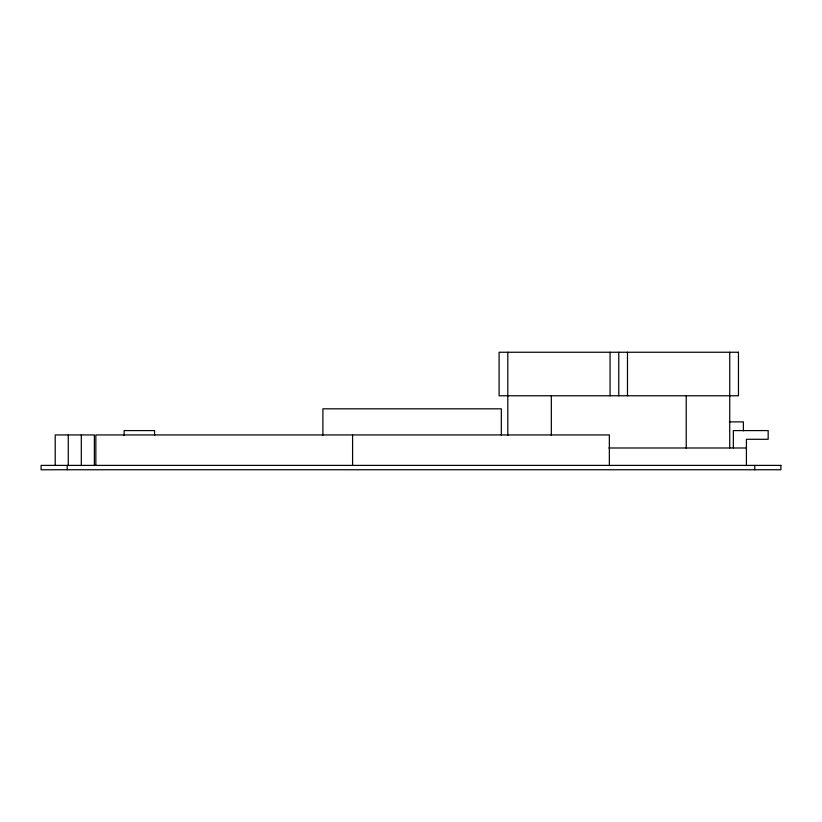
<?xml version="1.0" encoding="UTF-8"?>
<svg xmlns="http://www.w3.org/2000/svg" width="822" height="822" viewBox="0 0 822 822"><rect width="100%" height="100%" fill="white"/><g stroke="black" fill="none" stroke-linecap="round" stroke-linejoin="round"><path stroke-width="1.23" d="M729.32 421.881L743.376 421.881L743.376 430.841M608.876 447.99L746.417 447.99M754.791 465.396L754.791 469.752M746.417 465.396L746.417 439.287L768.169 439.287L768.169 430.584L733.358 430.584L733.358 447.99M729.741 352.248L729.741 448.247M686.226 395.772L686.226 448.247M627.484 352.248L627.484 395.772M618.771 352.248L618.771 395.772M610.068 352.248L610.068 395.772M609.349 465.396L609.349 434.93L95.845 434.93L95.845 465.396M551.326 395.772L551.326 435.444M507.801 352.248L507.801 435.444M501.317 435.228L501.317 408.822L322.892 408.822L322.892 435.228M352.597 434.93L352.597 465.396M154.577 435.557L154.577 430.584L124.112 430.584L124.112 435.557M94.376 465.396L94.376 434.93L55.208 434.93L55.208 465.396M81.316 434.93L81.316 465.396M68.267 434.93L68.267 465.396M67.209 465.396L67.209 469.752M738.454 352.248L499.098 352.248L499.098 395.772L738.454 395.772L738.454 352.248M780.9 465.396L41.1 465.396L41.1 469.752L780.9 469.752L780.9 465.396"/></g></svg>
